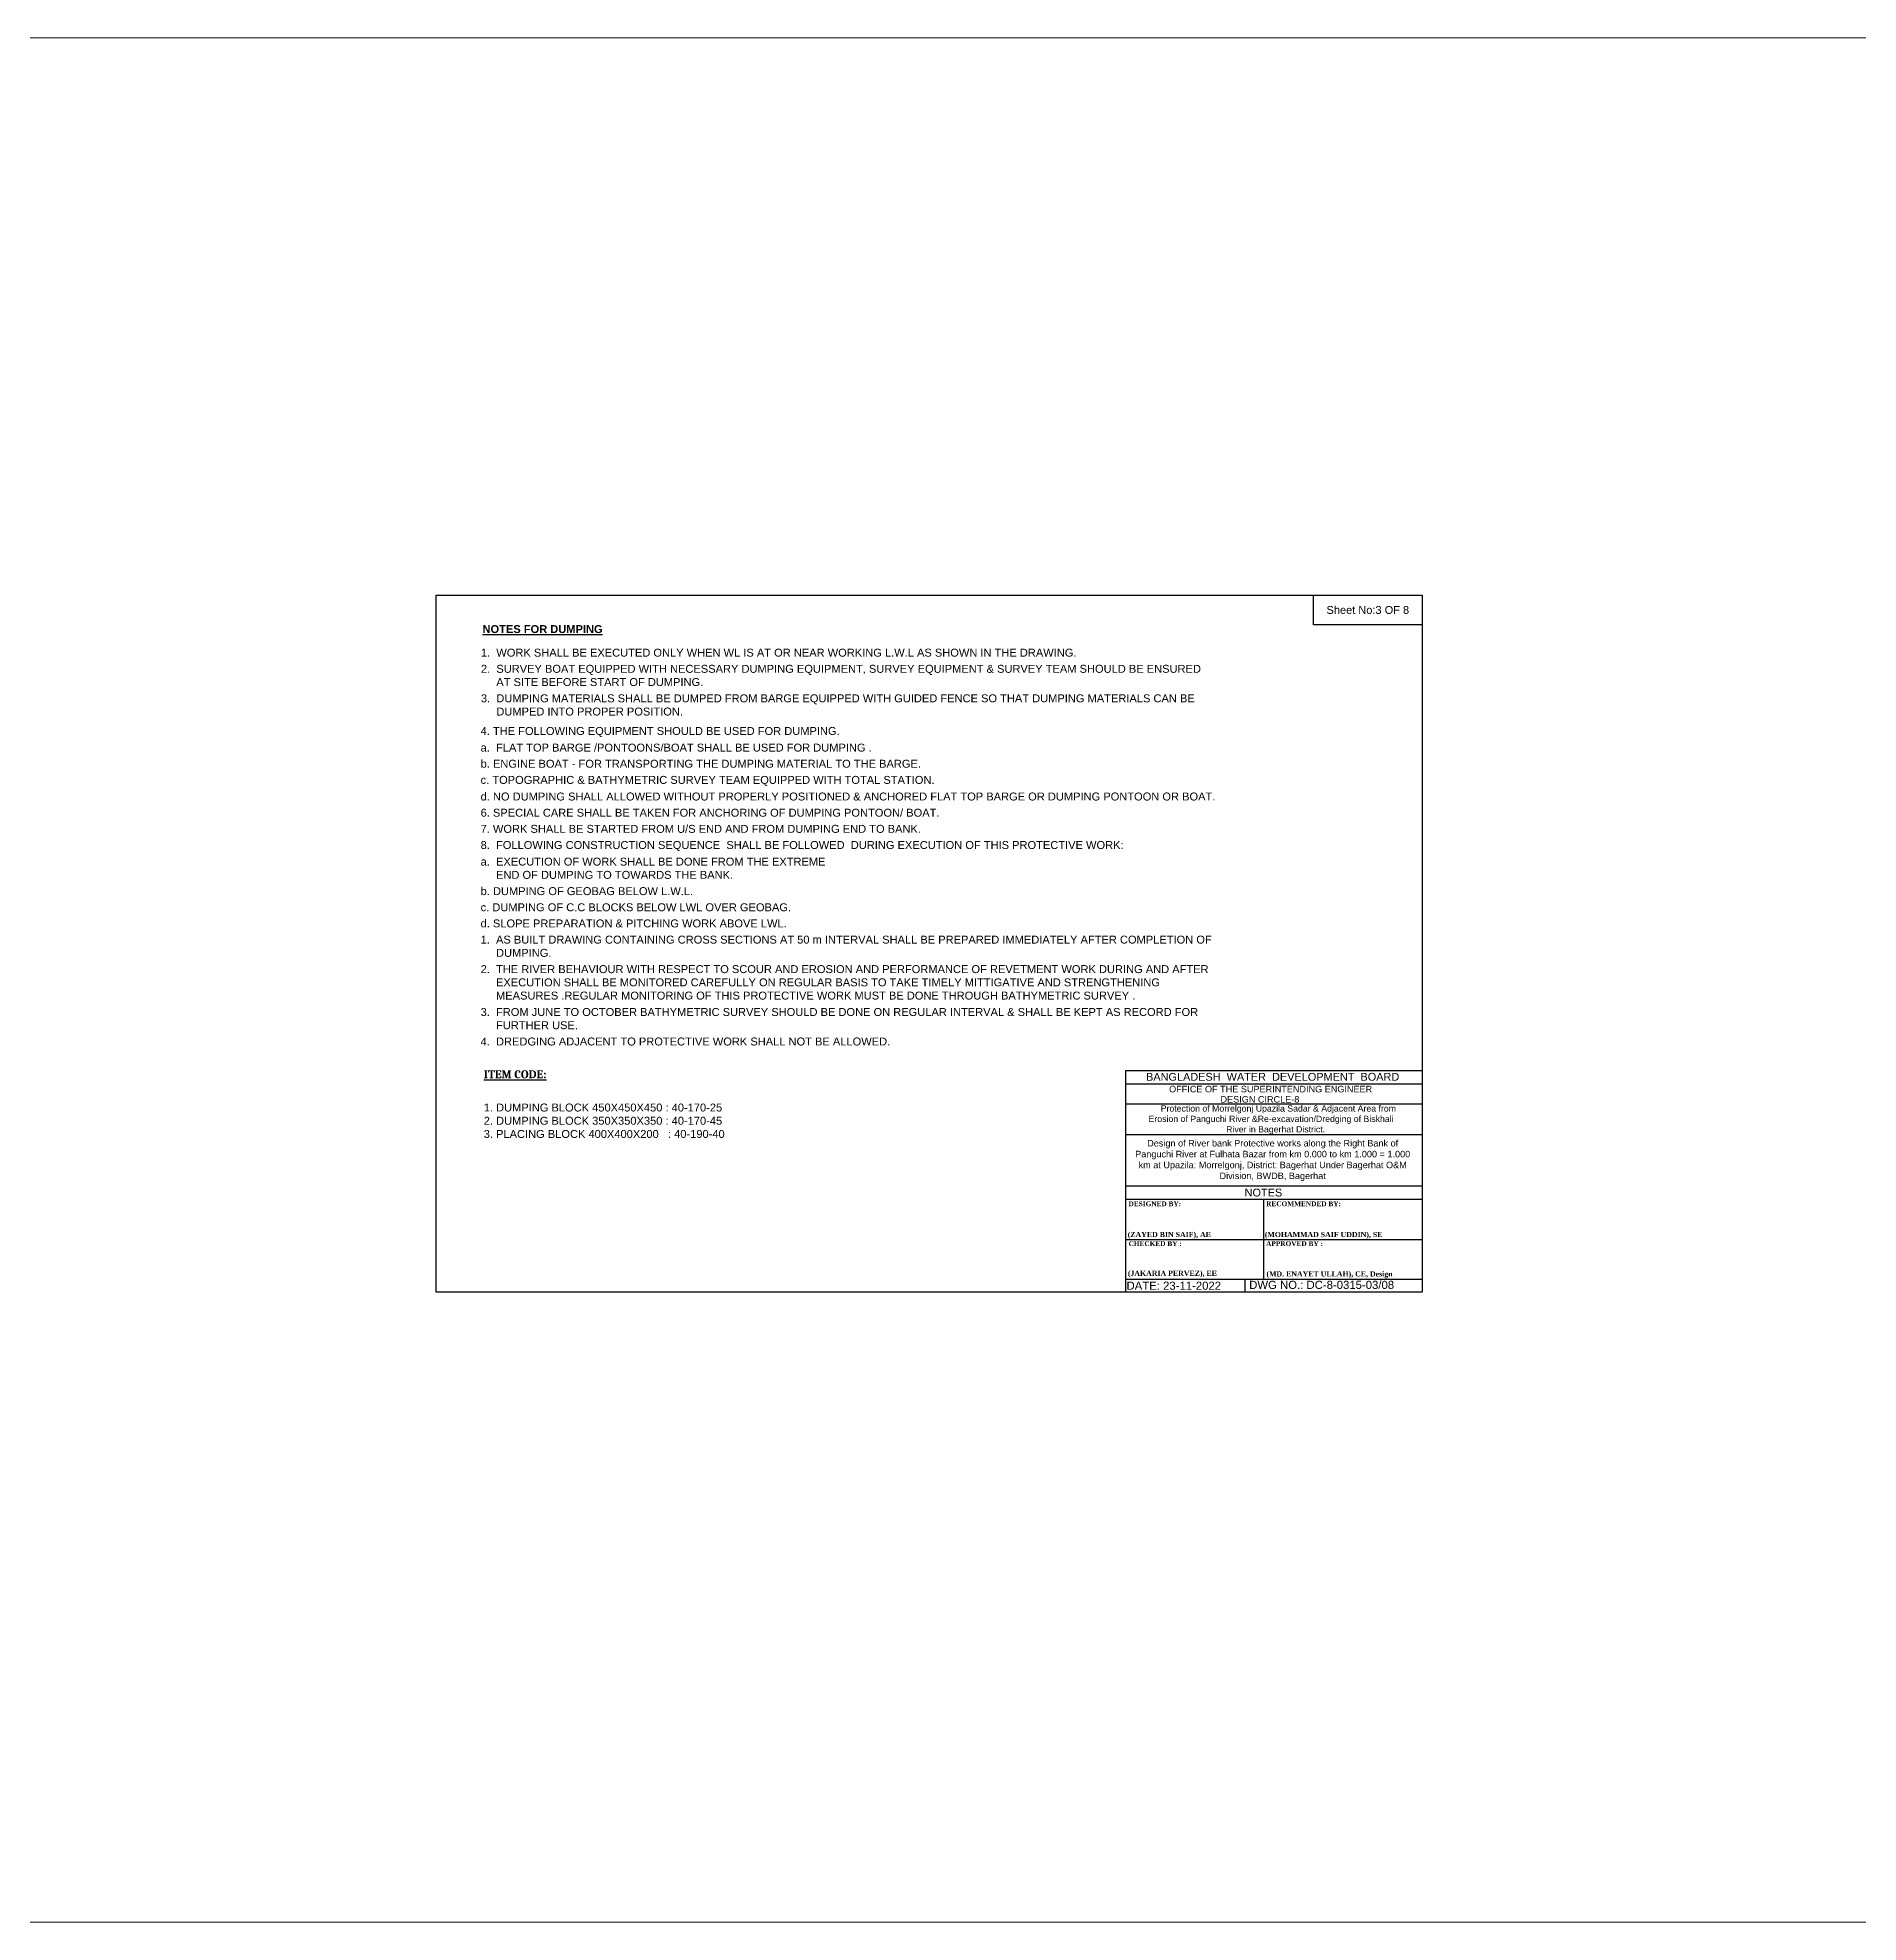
# Model space of a CAD drawing. Header units: inches. Extents: x 64995 to 402236, y -100918 to 204355.
# Drawn here: x 115311 to 133780, y -52771 to -33650 of the extents above; entities that cross this region are included whole.
import ezdxf
from ezdxf.enums import TextEntityAlignment as Align

# ---------------------------------------------------------------- set-up
doc = ezdxf.new("R2010")
doc.units = ezdxf.units.IN
doc.header["$LTSCALE"] = 7
doc.header["$MEASUREMENT"] = 0
doc.layers.add('Cross Section Labels', color=7, linetype='Continuous', lineweight=9)
doc.layers.add('LINE', color=7, linetype='Continuous')
doc.styles.add('Kazi_T_H', font='timesbd.ttf')
doc.styles.get("Standard").update_dxf_attribs({"font": 'arial.ttf'})

msp = doc.modelspace()

# ---------------------------------------------------------------- linework, layer by layer
for points in [[(119354.24964, -39306.44464), (129354.24964, -39306.44464), (129354.24964, -46377.44464), (119354.24964, -46377.44464)], [(128254.24964, -39306.44464), (129354.24964, -39306.44464), (129354.24964, -39606.44464), (128254.24964, -39606.44464)]]:
    msp.add_lwpolyline(points, close=True)
at = {"layer": 'Cross Section Labels'}
for p in [(129354.24964, -44130.96171), (126346.09478, -46377.44464)]:
    msp.add_line(p, (129354.24964, -46377.44464), dxfattribs=at)
msp.add_lwpolyline([(70451.52724, -33650.04692), (214349.82732, -33650.04692), (214349.82732, -52770.61569), (70451.52724, -52770.61569)], close=True, dxfattribs=at)
at = {"layer": 'LINE', "color": 0, "linetype": 'ByBlock', "lineweight": -3, "ltscale": 0.5}
for p, q in [((129354.24964, -44130.96171), (126346.09478, -44130.96171)), ((126346.09478, -44130.96171), (126346.09478, -46377.44464)), ((129354.24964, -44268.65484), (126346.09478, -44268.65484)), ((129354.24964, -44470.36971), (126346.09478, -44470.36971)), ((129354.24964, -44781.24243), (126346.09478, -44781.24243)), ((129354.24964, -45300.8847), (126346.09478, -45300.8847)), ((129354.24964, -45437.24048), (126346.09478, -45437.24048)), ((127748.41077, -46245.72105), (127748.41077, -45437.24048)), ((126346.09478, -45841.48076), (129354.24964, -45841.48076)), ((126346.09478, -46245.72105), (129354.24964, -46245.72105)), ((127558.48452, -46377.44464), (127558.48452, -46245.72105))]:
    msp.add_line(p, q, dxfattribs=at)

# ---------------------------------------------------------------- texts
at = {"insert": (128804.24964, -39456.44464), "char_height": 80, "attachment_point": 5}
msp.add_mtext('Sheet No:3 OF 8', dxfattribs=at)
for s, insert, char_height, width, attachment_point in [('{\\fArial|b1|i0|c0|p34;\\LNOTES FOR DUMPING} ', (119823.83425, -39609.92469), 80.5, 7475, 1), ('1.  WORK SHALL BE EXECUTED ONLY WHEN WL IS AT OR NEAR WORKING L.W.L AS SHOWN IN THE DRAWING. ^J', (119807.42185, -39849.13333), 80.5, 7475, 1), ('2.  SURVEY BOAT EQUIPPED WITH NECESSARY DUMPING EQUIPMENT, SURVEY EQUIPMENT & SURVEY TEAM SHOULD BE ENSURED \\P     AT SITE BEFORE START OF DUMPING.', (119807.42185, -40012.93381), 80.5, 7475, 1), ('3.  DUMPING MATERIALS SHALL BE DUMPED FROM BARGE EQUIPPED WITH GUIDED FENCE SO THAT DUMPING MATERIALS CAN BE \\P     DUMPED INTO PROPER POSITION.', (119807.42185, -40312.32865), 80.5, 7475, 1), ('4. THE FOLLOWING EQUIPMENT SHOULD BE USED FOR DUMPING.^J', (119804.22338, -40643.56481), 80.5, 7475, 1), ('a.  FLAT TOP BARGE /PONTOONS/BOAT SHALL BE USED FOR DUMPING .', (119804.22338, -40812.2524), 80.5, 7475, 1), ('b. ENGINE BOAT - FOR TRANSPORTING THE DUMPING MATERIAL TO THE BARGE.', (119804.22338, -40976.05288), 80.5, 7475, 1), ('c. TOPOGRAPHIC & BATHYMETRIC SURVEY TEAM EQUIPPED WITH TOTAL STATION.', (119804.22338, -41139.85336), 80.5, 7475, 1), ('d. NO DUMPING SHALL ALLOWED WITHOUT PROPERLY POSITIONED & ANCHORED FLAT TOP BARGE OR DUMPING PONTOON OR BOAT.', (119804.22338, -41308.54094), 80.5, 7475, 1), ('6. SPECIAL CARE SHALL BE TAKEN FOR ANCHORING OF DUMPING PONTOON/ BOAT.', (119804.22338, -41472.83562), 80.5, 7475, 1), ('7. WORK SHALL BE STARTED FROM U/S END AND FROM DUMPING END TO BANK.', (119804.22338, -41636.6361), 80.5, 7475, 1), ('8.  FOLLOWING CONSTRUCTION SEQUENCE  SHALL BE FOLLOWED  DURING EXECUTION OF THIS PROTECTIVE WORK:^J', (119804.22338, -41800.43657), 80.5, 7475, 1), ('a.  EXECUTION OF WORK SHALL BE DONE FROM THE EXTREME^J     END OF DUMPING TO TOWARDS THE BANK.', (119804.22338, -41969.12416), 80.5, 7475, 1), ('c. DUMPING OF C.C BLOCKS BELOW LWL OVER GEOBAG.', (119804.22338, -42432.31948), 80.5, 7475, 1), ('b. DUMPING OF GEOBAG BELOW L.W.L.', (119804.22338, -42268.519), 80.5, 7475, 1), ('d. SLOPE PREPARATION & PITCHING WORK ABOVE LWL.', (119804.22338, -42596.11995), 80.5, 7475, 1), ('1.  AS BUILT DRAWING CONTAINING CROSS SECTIONS AT 50 m INTERVAL SHALL BE PREPARED IMMEDIATELY AFTER COMPLETION OF           \\P     DUMPING.', (119804.22338, -42760.41463), 80.5, 7475, 1), ('2.  THE RIVER BEHAVIOUR WITH RESPECT TO SCOUR AND EROSION AND PERFORMANCE OF REVETMENT WORK DURING AND AFTER  \\P     EXECUTION SHALL BE MONITORED CAREFULLY ON REGULAR BASIS TO TAKE TIMELY MITTIGATIVE AND STRENGTHENING  \\P     MEASURES .REGULAR MONITORING OF THIS PROTECTIVE WORK MUST BE DONE THROUGH BATHYMETRIC SURVEY .', (119804.22338, -43059.75456), 80.5, 7475, 1), ('3.  FROM JUNE TO OCTOBER BATHYMETRIC SURVEY SHOULD BE DONE ON REGULAR INTERVAL & SHALL BE KEPT AS RECORD FOR \\P     FURTHER USE.', (119804.22338, -43494.74376), 80.5, 7475, 1), ('4.  DREDGING ADJACENT TO PROTECTIVE WORK SHALL NOT BE ALLOWED. ^J', (119804.22338, -43794.08369), 80.5, 7475, 1), ('{\\fCambria|b1|i0|c0|p18;\\LITEM CODE:\\P\\H1.515x;\\P}1. DUMPING BLOCK 450X450X450 : 40-170-25{\\L\\P}2. DUMPING BLOCK 350X350X350 : 40-170-45{\\L\\P}3. PLACING BLOCK 400X400X200   : 40-190-40', (119835.88893, -44126.39635), 80.5, 7475, 1), ('Design of River bank Protective works along the Right Bank of Panguchi River at Fulhata Bazar from km 0.000 to km 1.000 = 1.000 km at Upazila: Morrelgonj, District: Bagerhat Under Bagerhat O&M Division, BWDB, Bagerhat ', (127839.07939, -45041.63811), 66.11891648, 2818.8805696, 5)]:
    msp.add_mtext(s, dxfattribs=dict(insert=insert, char_height=char_height, width=width, attachment_point=attachment_point))
at = {"layer": 'LINE', "color": 0, "linetype": 'ByBlock', "lineweight": -3, "ltscale": 0.5}
for s, height, p in [('BANGLADESH  WATER  DEVELOPMENT  BOARD', 79.1666013, (127839.03213, -44232.16702)), ('OFFICE OF THE SUPERINTENDING ENGINEER', 66.0300507, (127818.65039, -44350.01497)), ('DESIGN CIRCLE-8', 66.0300507, (127709.72961, -44454.3146))]:
    msp.add_text(s, height=height, dxfattribs=at).set_placement(p, align=Align.CENTER)
at = {"layer": 'LINE', "color": 0, "linetype": 'ByBlock', "lineweight": -3, "ltscale": 0.5, "style": 'Kazi_T_H'}
for s, p in [('DESIGNED BY:', (126377.36068, -45505.15285)), ('RECOMMENDED BY:', (127772.66519, -45505.15285)), ('CHECKED BY :', (126377.36068, -45909.39313)), ('APPROVED BY :', (127772.66519, -45909.39313))]:
    msp.add_text(s, height=48.508834, dxfattribs=at).set_placement(p)
at = {"layer": 'LINE', "lineweight": 50, "ltscale": 0.5}
msp.add_text('NOTES', height=79.236061, dxfattribs=at).set_placement((127744.90933, -45406.68164), align=Align.CENTER)
at = {"layer": 'LINE', "lineweight": 50, "ltscale": 0.5, "style": 'Kazi_T_H'}
for s, p in [('(ZAYED BIN SAIF), AE', (126368.41972, -45818.56288)), ('(MOHAMMAD SAIF UDDIN), SE ', (127759.1582, -45818.8496)), ('(JAKARIA PERVEZ), EE', (126369.64254, -46211.97694)), ('(MD. ENAYET ULLAH), CE, Design ', (127776.12869, -46218.46716))]:
    msp.add_text(s, height=52.097624, dxfattribs=at).set_placement(p)
at = {"layer": 'LINE', "color": 0, "linetype": 'ByBlock', "lineweight": -3, "ltscale": 0.5}
for s, p in [('DATE: 23-11-2022', (126356.56101, -46352.98748)), ('DWG NO.: DC-8-0315-03/08', (127600.93623, -46344.51374))]:
    msp.add_text(s, height=82.3272478, dxfattribs=at).set_placement(p)
at = {"layer": 'LINE', "color": 0, "linetype": 'ByBlock', "lineweight": -3, "ltscale": 0.5, "insert": (126260.23886, -44481.94487), "char_height": 63.3888487, "width": 3260.3206265, "attachment_point": 1}
msp.add_mtext('                  {\\C7;Protection of Morrelgonj Upazila Sadar & Adjacent Area from \\P             Erosion of Panguchi River &Re-excavation/Dredging of Biskhali\\P                                             River in Bagerhat District.}', dxfattribs=at)

doc.saveas('drawing.dxf')
